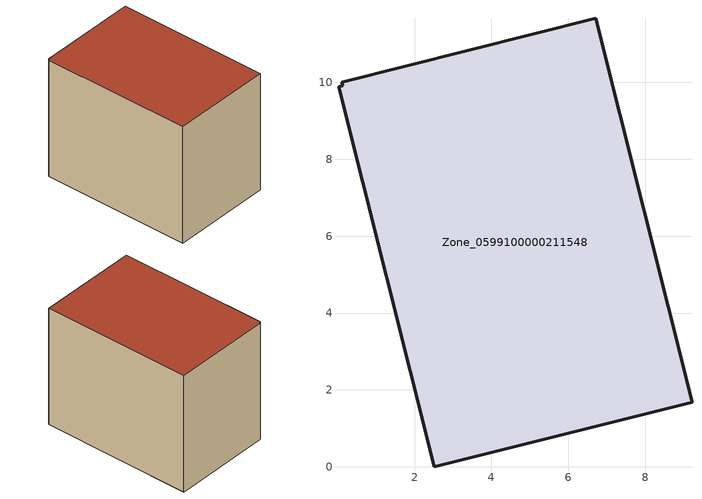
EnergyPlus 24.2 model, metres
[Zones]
Zone_0599100000211548
 floor ground (C_G): 0.11,10 6.72,11.67 9.22,1.68 2.52,0 0.02,9.89 0.13,9.92 z0
 wall outside (C_F): 9.22,1.68 6.72,11.67 0.11,10 0.13,9.92 0.02,9.89 2.52,0 9.22,1.68 z0:8.31
 roof outside (C_R): 6.72,11.67 0.11,10 0.13,9.92 0.02,9.89 2.52,0 9.22,1.68 z8.31
[BUILDING]
Pand.0599100000211548: North Axis=0; Terrain=City; Loads Convergence Tolerance Value=0.04; Temperature Convergence Tolerance Value=0.4; Solar Distribution=FullExterior; Maximum Number of Warmup Days=25; Minimum Number of Warmup Days=1
[Site:Location]
Rotterdam.The.Hague.AP_ZH_NLD Design_Conditions: Latitude=51.96; Longitude=4.45; Time Zone=1; Elevation=-4.5
[SITE:GROUNDTEMPERATURE:BUILDINGSURFACE]
18, 18, 18, 18, 18, 18, 18, 18, 18, 18, 18, 18
[MATERIAL] Thermal Absorptance=0.9; Solar Absorptance=0.7; Visible Absorptance=0.7
Name | Roughness | Thickness | Conductivity | Density | Specific Heat
G.TI.1992-2005 | MediumSmooth | 0.15 | 0.06 | 540 | 1210
F.TI.1992-2005 | Rough | 0.3 | 0.12 | 1920 | 840
R.TI.1992-2005 | MediumRough | 0.2 | 0.08 | 1500 | 1000
[CONSTRUCTION]
C_G: G.TI.1992-2005
C_F: F.TI.1992-2005
C_R: R.TI.1992-2005
[ZONE]
Zone_0599100000211548: Type=1; Multiplier=1; Ceiling Height=Autocalculate; Volume=Autocalculate; Floor Area=autocalculate; Part of Total Floor Area=Yes
[ZONEINFILTRATION:DESIGNFLOWRATE]
Infil_Zone_0599100000211548: Zone or ZoneList or Space or SpaceList=Zone_0599100000211548; Schedule=AlwaysOn; Design Flow Rate Calculation Method=Flow/Area; Flow Rate per Floor Area=0.0015; Constant Term Coefficient=1; Temperature Term Coefficient=0; Velocity Term Coefficient=0; Velocity Squared Term Coefficient=0
[HVACTEMPLATE:ZONE:IDEALLOADSAIRSYSTEM]
Zone_0599100000211548: Maximum Heating Supply Air Temperature=50; Minimum Cooling Supply Air Temperature=13; Maximum Heating Supply Air Humidity Ratio=0.0156; Minimum Cooling Supply Air Humidity Ratio=0.0077; Heating Limit=NoLimit; Cooling Limit=NoLimit; Dehumidification Control Type=ConstantSensibleHeatRatio; Cooling Sensible Heat Ratio=0.7; Dehumidification Setpoint=60; Humidification Control Type=None; Humidification Setpoint=30; Outdoor Air Method=None; Outdoor Air Flow Rate per Person=0.00944; Outdoor Air Flow Rate per Zone Floor Area=0; Outdoor Air Flow Rate per Zone=0; Demand Controlled Ventilation Type=None; Outdoor Air Economizer Type=NoEconomizer; Heat Recovery Type=None; Sensible Heat Recovery Effectiveness=0.7; Latent Heat Recovery Effectiveness=0.65
[ZONECONTROL:THERMOSTAT]
ThermostatControl_Zone_0599100000211548: Zone or ZoneList=Zone_0599100000211548; Control Type Schedule=DualSetpointControlType; Control 1=Thermostat_Zone_0599100000211548; Temperature Difference Between Cutout And Setpoint=0
[THERMOSTATSETPOINT:DUALSETPOINT]
Thermostat_Zone_0599100000211548: Heating Setpoint Temperature Schedule=HeatingSetpoint_Zone_0599100000211548; Cooling Setpoint Temperature Schedule=CoolingSetpoint_Zone_0599100000211548
[SCHEDULE:COMPACT]
HeatingSetpoint_Zone_0599100000211548: Through: 12/31, For: AllDays, Until: 24:00, 21
CoolingSetpoint_Zone_0599100000211548: Through: 12/31, For: AllDays, Until: 24:00, 24
DualSetpointControlType: Through: 12/31, For: AllDays, Until: 24:00, 4
AlwaysOn: Through: 12/31, For: AllDays, Until: 24:00, 1
